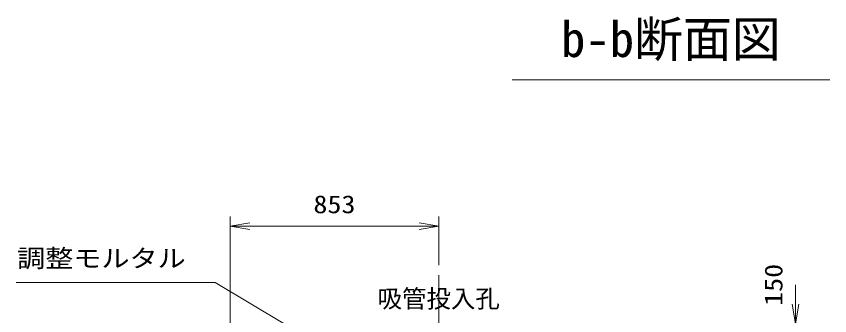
# Model space of a CAD drawing. Units: millimetres at full size; details may follow other scales. Extents: x 37600 to 71200, y -111040 to -87280.
# Drawn here: x 53477 to 56805, y -103144 to -101917 of the extents above; entities that cross this region are included whole.
import ezdxf
from ezdxf.enums import TextEntityAlignment as Align

# ---------------------------------------------------------------- set-up
doc = ezdxf.new("R2010")
doc.units = ezdxf.units.MM
doc.header["$LTSCALE"] = 80.0044
doc.linetypes.add('CHAIN', pattern=[18.5, 12, -1.5, 3.5, -1.5])
for name, color, linetype, lineweight in [('0_2', 4, 'Continuous', 13), ('寸法', 6, 'Continuous', 13), ('文字', 2, 'Continuous', 13)]:
    doc.layers.add(name, color=color, linetype=linetype, lineweight=lineweight)
doc.styles.add('ＭＳ ゴシック', font='')
doc.styles.get('ＭＳ ゴシック').set_extended_font_data('MS Gothic')

# ---------------------------------------------------------------- blocks, each defined once
blk = doc.blocks.new('open_arrow')
at = {"color": 0, "linetype": 'Continuous', "lineweight": -2}
blk.add_lwpolyline([(7.5, 1.25), (0, 0), (7.5, -1.25)], dxfattribs=at)

msp = doc.modelspace()

# ---------------------------------------------------------------- linework, layer by layer
at = {"layer": '0_2', "color": 2, "linetype": 'CHAIN'}
msp.add_line((55205, -102977), (55205, -104577), dxfattribs=at)
at = {"layer": '寸法'}
for p, q in [((54352, -104137), (54352, -102737)), ((55205, -102937), (55205, -102737)), ((54352, -102777), (55205, -102777)), ((56665, -103487), (56665, -103017))]:
    msp.add_line(p, q, dxfattribs=at)
msp.add_lwpolyline([(54790, -103307), (54721.4, -103265.84), (54290, -103007), (53476.67, -103007)], dxfattribs=at)
at = {"layer": '文字'}
msp.add_line((56805, -102177), (55505, -102177), dxfattribs=at)

# ---------------------------------------------------------------- block references
at = {"layer": '寸法', "xscale": 10.7, "yscale": 10.7}
msp.add_blockref('open_arrow', (54352, -102777), dxfattribs=at)
for p, rotation in [((55205, -102777), 180), ((56665, -103177), 90)]:
    msp.add_blockref('open_arrow', p, dxfattribs=dict(at, rotation=rotation))

# ---------------------------------------------------------------- texts
at = {"layer": '寸法', "style": 'ＭＳ ゴシック', "width": 1.15}
msp.add_text('853', height=73.31, dxfattribs=at).set_placement((54778.5, -102687), align=Align.MIDDLE_CENTER)
msp.add_text('調整モルタル', height=73.31, dxfattribs=at).set_placement((54170, -102967), align=Align.BOTTOM_RIGHT)
msp.add_text('150', height=73.31, rotation=90, dxfattribs=at).set_placement((56575, -103017), align=Align.MIDDLE_CENTER)
at = {"layer": '文字', "style": 'ＭＳ ゴシック'}
for s, height, p in [('b-b断面図', 146.6, (56155, -101937)), ('吸管投入孔', 73.31, (55205, -103037))]:
    msp.add_text(s, height=height, dxfattribs=at).set_placement(p, align=Align.TOP_CENTER)

doc.saveas('drawing.dxf')
